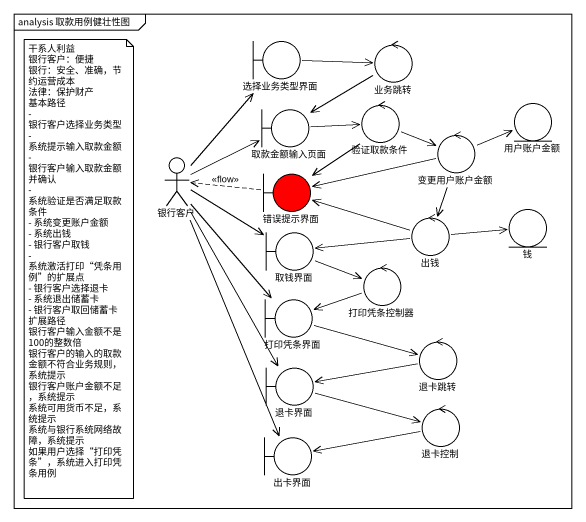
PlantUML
@startuml
mainframe analysis 取款用例健壮性图
boundary 选择业务类型界面
control 业务跳转
control 验证取款条件
entity 用户账户金额
boundary 取款金额输入页面
control 变更用户账户金额
actor 银行客户
boundary 错误提示界面 #FF0000
control 出钱
entity 钱
boundary 取钱界面
control 打印凭条控制器
boundary 打印凭条界面
boundary 退卡界面
control 退卡跳转
control 退卡控制
boundary 出卡界面
选择业务类型界面 -right-> 业务跳转
业务跳转 --> 取款金额输入页面
验证取款条件 -right-> 变更用户账户金额
验证取款条件 --> 错误提示界面
取款金额输入页面 -right-> 验证取款条件
变更用户账户金额 -right-> 用户账户金额
变更用户账户金额 -left-> 错误提示界面
变更用户账户金额 --> 出钱
银行客户 -up-> 选择业务类型界面
银行客户 -right-> 取款金额输入页面
银行客户 -right-> 取钱界面
银行客户 --> 打印凭条界面
银行客户 --> 退卡界面
银行客户 --> 出卡界面
错误提示界面 .left.> 银行客户 : <<flow>>
出钱 -left-> 错误提示界面
出钱 -right-> 钱
出钱 -left-> 取钱界面
取钱界面 -right-> 打印凭条控制器
打印凭条控制器 -left-> 打印凭条界面
打印凭条界面 -right-> 退卡跳转
退卡界面 -right-> 退卡控制
退卡跳转 -left-> 退卡界面
退卡控制 -left-> 出卡界面
note as N1
  干系人利益
  银行客户：便捷
  银行：安全、准确，节约运营成本
  法律：保护财产
  基本路径
  - 银行客户选择业务类型
  - 系统提示输入取款金额
  - 银行客户输入取款金额并确认
  - 系统验证是否满足取款条件
  - 系统变更账户金额
  - 系统出钱
  - 银行客户取钱
  - 系统激活打印“凭条用例”的扩展点
  - 银行客户选择退卡
  - 系统退出储蓄卡
  - 银行客户取回储蓄卡
  扩展路径
  银行客户输入金额不是100的整数倍
  银行客户的输入的取款金额不符合业务规则，系统提示
  银行客户账户金额不足，系统提示
  系统可用货币不足，系统提示
  系统与银行系统网络故障，系统提示
  如果用户选择“打印凭条”，系统进入打印凭条用例
end note
@enduml
